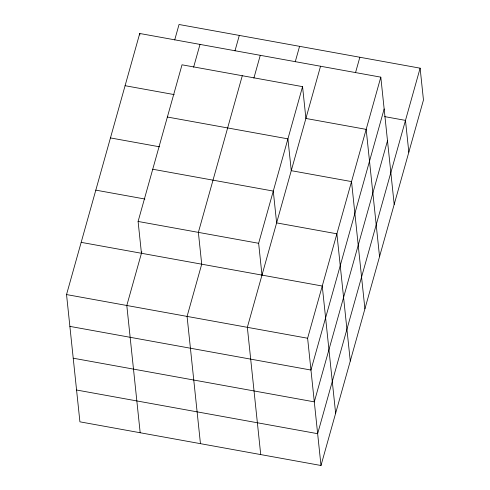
<?xml version="1.0" encoding="UTF-8"?>
<svg xmlns="http://www.w3.org/2000/svg" width="490" height="490" viewBox="0 0 490 490"><rect width="100%" height="100%" fill="white"/><g stroke="black" fill="none" stroke-linecap="round" stroke-linejoin="round"><path stroke-width="0.73" d="M174.71 39.947L179.04 24.5L420.12 68.171L423.464 99.985L320.993 465.5L79.913 421.829L66.536 294.57L139.73 33.485L380.81 77.157L394.187 204.416M141.445 253.269L138.1 221.456L182.017 64.809L302.557 86.644L305.901 118.458L366.171 129.372L379.548 256.631M141.855 251.799L126.806 305.49L140.183 432.75M193.611 67.204L200 44.406M234.98 50.862L239.31 35.415M242.287 75.723L198.37 232.376L201.715 264.19L187.076 316.405L200.453 443.664M253.881 78.124L260.27 55.321M295.25 61.777L299.58 46.336M261.985 275.104L258.64 243.291L302.557 86.644M320.54 66.242L247.346 327.32L260.723 454.585M355.52 72.698L359.85 57.25M320.993 465.5L307.616 338.241L380.81 77.157M384.154 108.976L310.96 370.054L69.88 326.383M387.498 140.789L314.304 401.867L73.224 358.202M420.12 68.171L317.649 433.687L76.569 390.016M384.644 116.614L405.481 120.387L408.825 152.2M125.091 85.707L174.201 94.601M167.378 117.024L287.918 138.86L291.262 170.673L351.532 181.588L364.909 308.853M110.452 137.923L159.562 146.816M152.739 169.24L273.279 191.076L276.623 222.889L336.893 233.81L350.27 361.069M95.813 190.138L144.924 199.032M138.1 221.456L258.64 243.291M81.175 242.354L322.255 286.025L335.632 413.284M66.536 294.57L307.616 338.241M139.73 33.485L139.889 35.004"/></g></svg>
